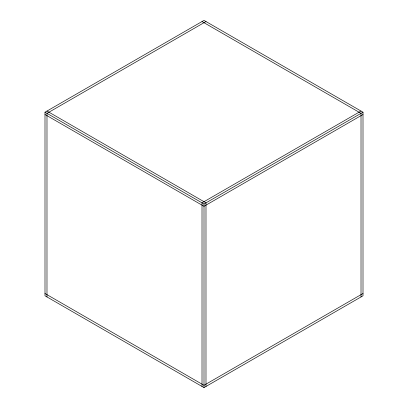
<?xml version="1.0" encoding="UTF-8"?>
<svg xmlns="http://www.w3.org/2000/svg" width="408" height="408" viewBox="0 0 408 408"><rect width="100%" height="100%" fill="white"/><g stroke="black" fill="none" stroke-linecap="round" stroke-linejoin="round"><path stroke-width="0.61" d="M44.997 112.2L204 20.4L363.003 112.2L363.003 295.8L204 387.6L44.997 295.8L44.997 112.2L204 204L363.003 112.2M205.989 21.547L46.986 113.347L46.986 296.947M361.014 111.052L202.011 202.852L202.011 386.452M363.003 114.495L204 206.295L44.997 114.495M363.003 293.505L204 385.305L44.997 293.505M202.011 21.547L361.014 113.347L361.014 296.947M46.986 111.052L205.989 202.852L205.989 386.452M204 204L204 387.6"/></g></svg>
